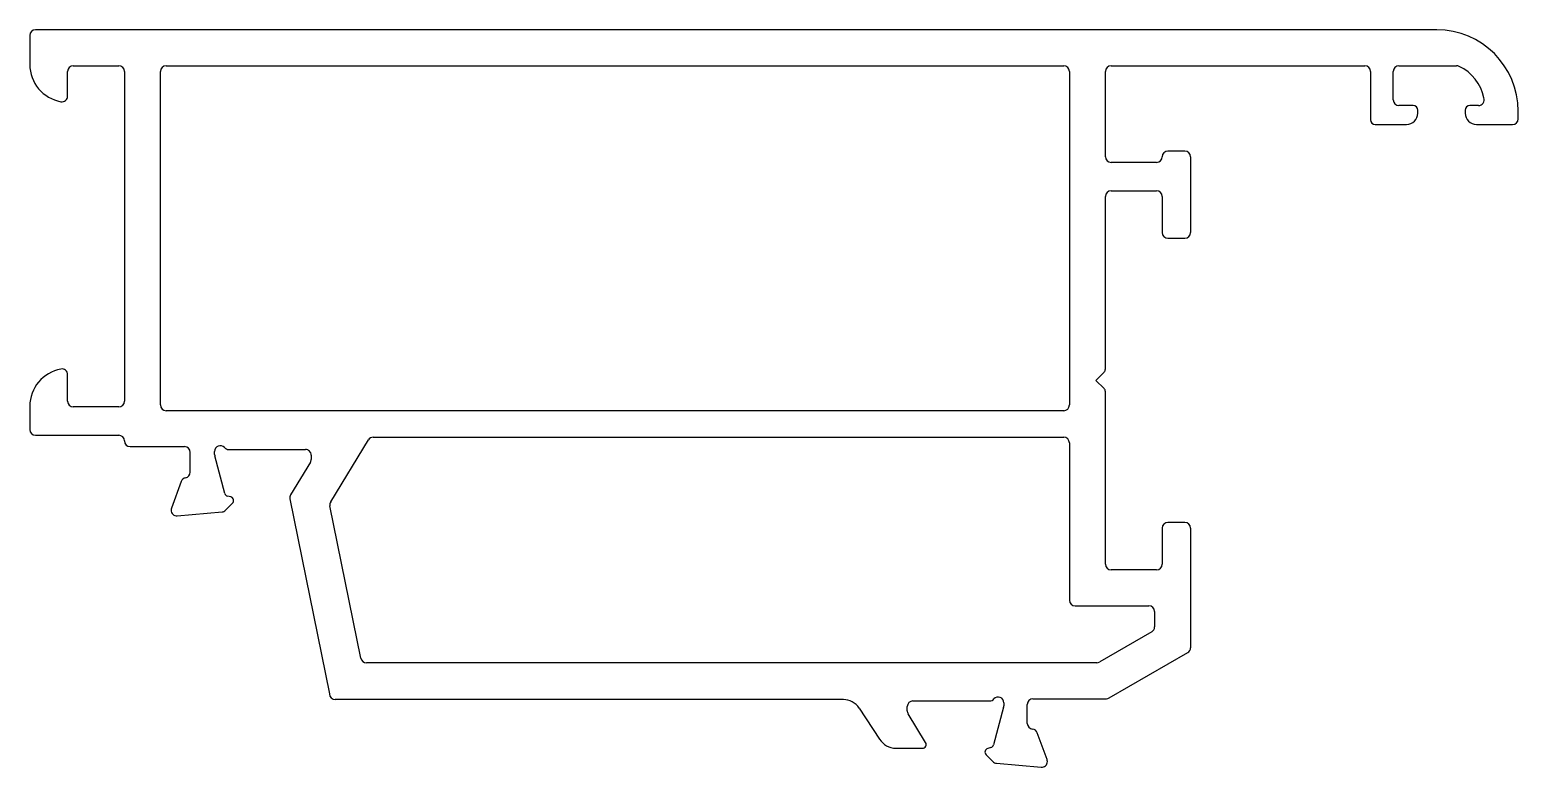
# Model space of a CAD drawing. Extents: x 846.7 to 925.3, y 523.4 to 562.3.
import ezdxf

# ---------------------------------------------------------------- set-up
doc = ezdxf.new("R2010")
doc.units = 0
doc.layers.get('0').update_dxf_attribs({"linetype": 'CONTINUOUS'})

msp = doc.modelspace()

# ---------------------------------------------------------------- linework, layer by layer
at = {"color": 0}
for p, q in [((846.705, 561.998), (846.705, 560.47)), ((921.005, 562.298), (847.005, 562.298)), ((848.705, 558.796), (848.705, 560.098)), ((849.005, 560.398), (851.405, 560.398)), ((851.705, 560.098), (851.705, 542.696)), ((853.605, 542.497), (853.605, 560.098)), ((853.905, 560.398), (901.305, 560.398)), ((901.605, 560.098), (901.605, 542.497)), ((903.505, 555.598), (903.505, 560.098)), ((903.805, 560.398), (917.205, 560.398)), ((917.505, 560.098), (917.505, 557.548)), ((918.705, 558.598), (918.705, 560.098)), ((919.005, 560.398), (922.052, 560.398)), ((919.755, 558.298), (919.005, 558.298)), ((923.211, 558.298), (922.755, 558.298)), ((917.755, 557.298), (919.405, 557.298)), ((920.005, 557.898), (920.005, 558.048)), ((922.505, 558.048), (922.505, 557.898)), ((923.105, 557.298), (925.005, 557.298)), ((925.305, 557.598), (925.305, 557.998)), ((907.705, 555.898), (906.805, 555.898)), ((906.205, 555.298), (903.805, 555.298)), ((908.005, 555.598), (908.005, 551.598)), ((903.505, 544.401), (903.505, 553.498)), ((903.805, 553.798), (906.205, 553.798)), ((906.505, 553.498), (906.505, 551.598)), ((906.805, 551.298), (907.705, 551.298)), ((848.705, 542.696), (848.705, 544.098)), ((903.005, 543.798), (903.431, 544.224)), ((903.431, 543.371), (903.005, 543.798)), ((903.505, 534.098), (903.505, 543.194)), ((846.705, 542.424), (846.705, 541.198)), ((851.405, 542.396), (849.005, 542.396)), ((901.305, 542.197), (853.905, 542.197)), ((847.005, 540.898), (851.405, 540.898)), ((864.842, 540.797), (901.305, 540.797)), ((852.005, 540.298), (854.883, 540.298)), ((855.183, 538.953), (855.183, 539.998)), ((856.466, 539.889), (856.466, 540.049)), ((857.213, 540.149), (861.266, 540.149)), ((862.594, 537.39), (864.586, 540.653)), ((901.605, 540.497), (901.605, 532.198)), ((857.007, 537.829), (856.476, 539.811)), ((861.522, 539.472), (860.477, 537.761)), ((861.566, 539.849), (861.566, 539.629)), ((854.697, 538.463), (854.183, 537.05)), ((857.317, 537.643), (857.148, 537.688)), ((854.492, 536.651), (856.857, 536.858)), ((857.043, 536.944), (857.407, 537.308)), ((860.439, 537.545), (862.535, 527.248)), ((864.192, 529.138), (862.556, 537.174)), ((907.705, 536.298), (906.805, 536.298)), ((906.505, 535.998), (906.505, 534.098)), ((908.005, 535.998), (908.005, 529.69)), ((906.205, 533.798), (903.805, 533.798)), ((901.905, 531.898), (905.805, 531.898)), ((906.105, 531.598), (906.105, 530.787)), ((905.955, 530.527), (903.202, 528.938)), ((903.711, 527.038), (907.855, 529.43)), ((903.052, 528.898), (864.485, 528.898)), ((889.666, 526.948), (862.835, 526.948)), ((893.342, 526.882), (897.395, 526.882)), ((898.142, 526.782), (898.142, 526.622)), ((899.38, 525.691), (899.38, 526.698)), ((899.68, 526.998), (903.561, 526.998)), ((890.5, 526.499), (891.582, 524.861)), ((893.042, 526.361), (893.042, 526.582)), ((894.012, 524.686), (893.086, 526.205)), ((898.132, 526.544), (897.6, 524.562)), ((900.424, 523.783), (899.91, 525.196)), ((892.436, 524.382), (893.842, 524.382)), ((897.459, 524.421), (897.29, 524.375)), ((897.2, 524.041), (897.564, 523.677)), ((897.75, 523.59), (900.116, 523.383))]:
    msp.add_line(p, q, dxfattribs=at)
for centre, radius, start, end in [((847.005, 561.998), 0.3, 90, 180), ((921.005, 557.998), 4.3, 0, 90), ((848.705, 560.47), 2, 180, 259.83575), ((849.005, 560.098), 0.3, 90, 180), ((851.405, 560.098), 0.3, 0, 90), ((853.905, 560.098), 0.3, 90, 180), ((901.305, 560.098), 0.3, 0, 90), ((903.805, 560.098), 0.3, 90, 180), ((917.205, 560.098), 0.3, 0, 90), ((919.005, 560.098), 0.3, 90, 180), ((922.052, 560.098), 0.3, 63.4916, 90), ((921.188, 558.238), 2.35, 11.33099, 64.88631), ((848.405, 558.796), 0.3, 259.83575, 0), ((919.005, 558.598), 0.3, 180, 270), ((919.755, 558.048), 0.25, 0, 90), ((922.755, 558.048), 0.25, 90, 180), ((923.211, 558.598), 0.3, 270, 19.93187), ((917.755, 557.548), 0.25, 180, 270), ((919.405, 557.898), 0.6, 270, 360), ((923.105, 557.898), 0.6, 180, 270), ((925.005, 557.598), 0.3, 270, 360), ((906.805, 555.598), 0.3, 90, 180), ((907.705, 555.598), 0.3, 0, 90), ((903.805, 555.598), 0.3, 180, 270), ((906.205, 555.598), 0.3, 270, 0), ((903.805, 553.498), 0.3, 90, 180), ((906.205, 553.498), 0.3, 0, 90), ((906.805, 551.598), 0.3, 180, 270), ((907.705, 551.598), 0.3, 270, 0), ((848.705, 542.424), 2, 100.16425, 180), ((848.405, 544.098), 0.3, 360, 100.16425), ((903.255, 544.401), 0.25, 315, 0), ((903.255, 543.194), 0.25, 0, 45), ((849.005, 542.696), 0.3, 180, 270), ((851.405, 542.696), 0.3, 270, 0), ((853.905, 542.497), 0.3, 180, 270), ((901.305, 542.497), 0.3, 270, 0), ((847.005, 541.198), 0.3, 180, 270), ((851.405, 540.598), 0.3, 0, 90), ((864.842, 540.497), 0.3, 90, 148.60449), ((901.305, 540.497), 0.3, 0, 90), ((852.005, 540.598), 0.3, 180, 270), ((854.883, 539.998), 0.3, 0, 90), ((856.766, 540.049), 0.3, 41.81031, 180), ((857.213, 540.449), 0.3, 221.81031, 270), ((861.266, 539.85), 0.299, 359.9014, 90.0986), ((856.766, 539.889), 0.3, 180, 195), ((861.266, 539.629), 0.3, 328.60449, 360), ((854.979, 538.36), 0.3, 99.22712, 160), ((854.883, 538.953), 0.3, 279.22712, 0), ((857.2, 537.881), 0.2, 195, 255), ((857.266, 537.449), 0.2, 315, 75), ((860.733, 537.605), 0.3, 148.60449, 191.50526), ((854.447, 536.953), 0.281, 159.71969, 180.66397), ((854.466, 536.949), 0.3, 180, 275), ((856.831, 537.156), 0.3, 275, 315), ((862.85, 537.233), 0.3, 148.60449, 191.50526), ((906.805, 535.998), 0.3, 90, 180), ((907.705, 535.998), 0.3, 0, 90), ((903.805, 534.098), 0.3, 180, 270), ((906.205, 534.098), 0.3, 270, 0), ((901.905, 532.198), 0.3, 180, 270), ((905.805, 531.598), 0.3, 0, 90), ((905.805, 530.787), 0.3, 300, 0), ((864.485, 529.198), 0.3, 191.50526, 270), ((907.705, 529.69), 0.3, 300, 0), ((903.052, 529.198), 0.3, 270, 300), ((862.835, 527.248), 0.3, 180, 270), ((889.666, 525.948), 1, 33.45269, 90), ((893.342, 526.582), 0.3, 90, 180), ((897.395, 527.182), 0.3, 270, 318.18969), ((897.842, 526.782), 0.3, 360, 138.18969), ((897.842, 526.622), 0.3, 345, 360), ((899.68, 526.698), 0.3, 90, 180), ((903.561, 527.298), 0.3, 270, 300), ((893.342, 526.361), 0.3, 180, 211.39551), ((899.68, 525.691), 0.3, 180, 265.06481), ((899.628, 525.093), 0.3, 20, 85.06481), ((892.436, 525.382), 1, 211.4, 270), ((893.842, 524.582), 0.2, 270, 31.39551), ((897.342, 524.182), 0.2, 105, 225), ((897.407, 524.614), 0.2, 285, 345), ((897.776, 523.889), 0.3, 225, 265), ((900.142, 523.682), 0.3, 265, 360), ((900.161, 523.685), 0.281, 359.33603, 20.28031)]:
    msp.add_arc(centre, radius, start, end, dxfattribs=at)

doc.saveas('drawing.dxf')
